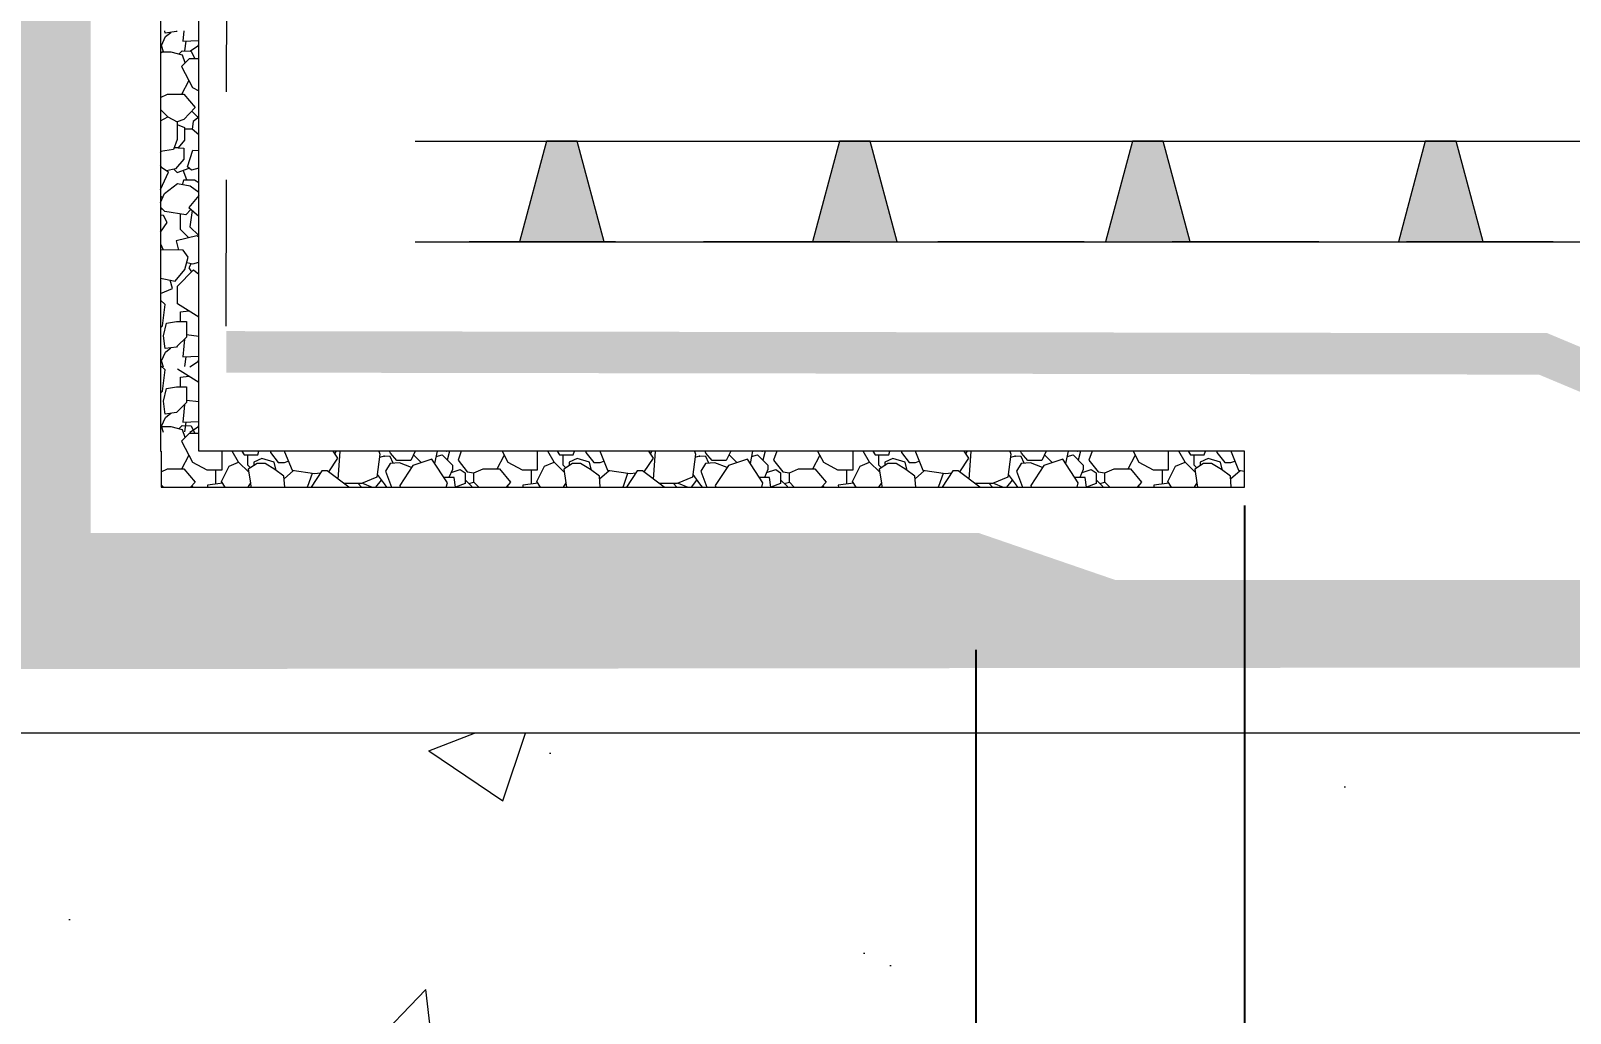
# Model space of a CAD drawing. Header units: inches. Extents: x -0.6 to 87.1, y 0 to 63.4.
# Drawn here: x 10.9 to 16.15, y 23.26 to 26.61 of the extents above; entities that cross this region are included whole.
import ezdxf
from ezdxf import colors
from ezdxf.entities.mleader import LeaderData, LeaderLine
from ezdxf.math import Vec2, Vec3

# ---------------------------------------------------------------- set-up
doc = ezdxf.new("R2010")
doc.units = ezdxf.units.IN
doc.header["$MEASUREMENT"] = 0
doc.linetypes.add('Dashed - Dense', pattern=[0.8, 0.5, -0.3])
for name, color, linetype, lineweight in [('Dimensions', 20, 'Continuous', 0), ('Drainage Mat', 191, 'Continuous', 0), ('Others', 190, 'Continuous', 0), ('RAM HDR 327', 63, 'Continuous', 0), ('Text', 20, 'Continuous', 0)]:
    doc.layers.add(name, color=color, linetype=linetype, lineweight=lineweight)
doc.layers.add('Protection Course', color=99, linetype='Dashed - Dense', lineweight=0, true_color=0x216123)
doc.layers.add('RamProof SYSTEM LIQUID', color=140, linetype='Continuous', lineweight=0, true_color=0x00bfff)
doc.styles.get("Standard").update_dxf_attribs({"font": 'arial.ttf'})
doc.dimstyles.get("Standard").update_dxf_attribs({"dimtxt": 0.18, "dimasz": 0.18, "dimexe": 0.18, "dimexo": 0.0625, "dimgap": 0.09, "dimtad": 0, "dimtih": 1, "dimtoh": 1, "dimdec": 4, "dimzin": 0, "dimdsep": 46, "dimtxsty": 'Standard', "dimcen": 0.09, "dimadec": 0, "dimazin": 0, "dimtfac": 1, "dimtdec": 4, "dimtofl": 0, "dimtmove": 0, "dimatfit": 3, "dimfxl": 1, "dimtolj": 1, "dimtzin": 0, "dimarcsym": 0})

# ---------------------------------------------------------------- blocks, each defined once
blk = doc.blocks.new('_ArchTick')
at = {"color": 0, "linetype": 'ByBlock', "const_width": 0.15}
blk.add_lwpolyline([(-0.5, -0.5), (0.5, 0.5)], dxfattribs=at)
blk = doc.blocks.new('*D17')
at = {"layer": 'Defpoints', "color": 0, "transparency": 16777216}
for p in [(15.0428, 25.0525), (10.8174, 24.5652), (15.0428, 17.5644)]:
    blk.add_point(p, dxfattribs=at)
at = {"layer": 'Dimensions', "color": 0, "lineweight": -2, "transparency": 16777216}
for p, q in [((15.0428, 24.99), (15.0428, 17.3844)), ((10.8174, 24.5027), (10.8174, 17.3844)), ((10.8174, 17.5644), (11.3181, 17.5644)), ((15.0428, 17.5644), (14.089, 17.5644))]:
    blk.add_line(p, q, dxfattribs=at)
at = {"layer": 'Dimensions', "color": 0, "lineweight": -2, "transparency": 16777216, "xscale": 0.75, "yscale": 0.75, "zscale": 0.75, "rotation": 180}
blk.add_blockref('_ArchTick', (10.8174, 17.5644), dxfattribs=at)
at = {"layer": 'Dimensions', "color": 0, "lineweight": -2, "transparency": 16777216, "xscale": 0.75, "yscale": 0.75, "zscale": 0.75}
blk.add_blockref('_ArchTick', (15.0428, 17.5644), dxfattribs=at)
at = {"layer": 'Dimensions', "color": 0, "transparency": 16777216, "insert": (12.7036, 17.5644), "char_height": 0.7, "attachment_point": 5}
blk.add_mtext('\\A1;4"MIN', dxfattribs=at)
blk = doc.blocks.new('*D20')
at = {"layer": 'Defpoints', "color": 0, "transparency": 16777216}
for p in [(10.7166, 24.581), (14.1264, 24.5594), (14.1264, 19.886)]:
    blk.add_point(p, dxfattribs=at)
at = {"layer": 'Dimensions', "color": 0, "lineweight": -2, "transparency": 16777216}
for p, q in [((10.7166, 24.5185), (10.7166, 19.706)), ((14.1264, 24.4969), (14.1264, 19.706)), ((10.7166, 19.886), (11.0504, 19.886)), ((14.1264, 19.886), (13.7926, 19.886))]:
    blk.add_line(p, q, dxfattribs=at)
at = {"layer": 'Dimensions', "color": 0, "lineweight": -2, "transparency": 16777216, "xscale": 0.75, "yscale": 0.75, "zscale": 0.75, "rotation": 180}
blk.add_blockref('_ArchTick', (10.7166, 19.886), dxfattribs=at)
at = {"layer": 'Dimensions', "color": 0, "lineweight": -2, "transparency": 16777216, "xscale": 0.75, "yscale": 0.75, "zscale": 0.75}
blk.add_blockref('_ArchTick', (14.1264, 19.886), dxfattribs=at)
at = {"layer": 'Dimensions', "color": 0, "transparency": 16777216, "insert": (12.4215, 19.886), "char_height": 0.7, "attachment_point": 5}
blk.add_mtext('\\A1;3"MIN', dxfattribs=at)
blk = doc.blocks.new('_Dot')
at = {"color": 0, "linetype": 'ByBlock', "lineweight": -2}
blk.add_line((-0.5, 0), (-1, 0), dxfattribs=at)
at = {"color": 0, "linetype": 'ByBlock', "const_width": 0.5}
blk.add_lwpolyline([(-0.25, 0, 1), (0.25, 0, 1)], format="xyb", close=True, dxfattribs=at)
blk = doc.blocks.new('*U13')
at = {"layer": 'Drainage Mat'}
h = blk.add_hatch(color=256, dxfattribs=at)
h.dxf.hatch_style = 1
h.paths.add_polyline_path([(0.5, 0.3435), (0.4472, 0.3435), (0.3552, 0), (0.5, 0), (0.6448, 0), (0.5528, 0.3435)])
at = {"layer": 'Drainage Mat', "linetype": 'Continuous'}
for points in [[(0, 0.3435), (1, 0.3435)], [(0, 0), (1, 0)]]:
    blk.add_lwpolyline(points, dxfattribs=at)
blk.add_lwpolyline([(0.5, 0.3435), (0.4472, 0.3435), (0.3552, 0), (0.5, 0), (0.6448, 0), (0.5528, 0.3435)], close=True, dxfattribs=at)
blk = doc.blocks.new('*U14')
at = {"layer": 'Drainage Mat', "color": 0, "linetype": 'ByBlock', "lineweight": -2, "transparency": 16777216}
for p in [(12.2133, 25.8893), (13.2133, 25.8893), (14.2133, 25.8893), (15.2133, 25.8893)]:
    blk.add_blockref('*U13', p, dxfattribs=at)

msp = doc.modelspace()

# ---------------------------------------------------------------- hatches: boundary and pattern name
at = {"layer": 'Others'}
h = msp.add_hatch(dxfattribs=at)
h.set_pattern_fill('CONCRETE___STRUCTURAL_0002', color=256, style=0, pattern_type=2)
h.set_pattern_definition([(50, (34.2105, 12.7542), (-3.64368, 0.31878), [0.381, -4.191]), (355, (34.2105, 12.7542), (-0.70486, 3.82114), [0.3048, -3.3528]), (100.451, (34.514, 12.7277), (2.93883, 3.50235), [0.3238, -3.5618]), (46.184, (34.2105, 13.7702), (-5.4216, 0.84084), [0.5715, -6.2865]), (96.636, (34.6623, 13.7), (4.7481, 4.9485), [0.4857, -5.3427]), (351.184, (34.2105, 13.77), (4.7481, 4.9485), [0.4572, -5.0292]), (21, (34.7185, 13.5162), (-3.0323, 2.0453), [0.381, -4.191]), (326, (34.7185, 13.5162), (1.23604, 3.68376), [0.3048, -3.3528]), (71.451, (34.9712, 13.3458), (4.26833, 1.63845), [0.3238, -3.5618]), (37.5, (34.2105, 12.7542), (0.06177, 1.6911), [0, -3.31216, 0, -3.4036, 0, -3.3655]), (7.5, (34.2105, 12.7542), (1.33639, 2.00361), [0, -1.94056, 0, -3.23596, 0, -1.2827]), (327.5, (33.0777, 12.7542), (-2.71182, 0.11458), [0, -1.27, 0, -3.9624, 0, -5.2578]), (317.5, (32.5697, 12.7542), (2.96259, 0.50853), [0, -1.651, 0, -2.63144, 0, -3.7338])])
h.paths.add_polyline_path([(3.18738, 1.54636), (10.18738, 1.54636), (10.18738, 15.93176), (58.7295, 15.93176), (58.7295, 24.21209), (10.16808, 24.21209), (3.18738, 24.21638)])

# ---------------------------------------------------------------- linework, layer by layer
at = {"layer": 'Others', "flags": 128}
msp.add_lwpolyline([(3.18738, 1.54636), (10.18738, 1.54636), (10.18738, 15.93176), (58.7295, 15.93176), (58.7295, 24.21209), (10.16808, 24.21209), (3.18738, 24.21638)], close=True, dxfattribs=at)
at = {"layer": 'Protection Course', "linetype": 'Continuous'}
for p, q in [((11.3468, 26.55975), (11.36074, 26.58998)), ((11.35897, 26.6016), (11.35796, 26.60951)), ((11.39781, 26.60659), (11.35897, 26.6016)), ((11.36074, 26.58998), (11.37839, 26.60409)), ((11.40074, 26.60951), (11.39781, 26.60659)), ((11.42322, 26.60951), (11.41993, 26.57368)), ((11.34888, 26.5363), (11.34368, 26.53248)), ((11.35436, 26.53825), (11.3468, 26.55975)), ((11.37991, 26.5363), (11.34888, 26.5363)), ((11.41823, 26.52626), (11.37991, 26.5363)), ((11.4058, 26.52952), (11.41776, 26.54148)), ((11.41776, 26.54148), (11.44793, 26.53953)), ((11.41993, 26.57368), (11.47441, 26.57615)), ((11.42989, 26.57414), (11.42566, 26.54097)), ((11.44386, 26.5398), (11.47341, 26.55903)), ((11.44793, 26.53953), (11.46086, 26.51368)), ((11.47341, 26.55903), (11.47441, 26.56634)), ((11.44126, 26.51368), (11.41485, 26.48728)), ((11.41485, 26.48728), (11.45243, 26.41619)), ((11.42796, 26.50038), (11.41823, 26.52626)), ((11.47441, 26.51368), (11.44126, 26.51368)), ((11.41641, 26.39333), (11.44032, 26.4391)), ((11.34368, 26.38237), (11.36771, 26.39333)), ((11.36771, 26.39333), (11.42356, 26.39333)), ((11.42356, 26.39333), (11.46189, 26.34789)), ((11.45243, 26.41619), (11.47441, 26.40428)), ((11.36881, 26.31558), (11.34368, 26.34071)), ((11.46189, 26.34789), (11.42356, 26.30682)), ((11.45025, 26.33542), (11.46909, 26.31658)), ((11.34368, 26.30209), (11.36881, 26.31558)), ((11.36881, 26.31558), (11.40056, 26.29861)), ((11.42356, 26.30682), (11.40056, 26.29861)), ((11.40056, 26.29861), (11.40056, 26.23893)), ((11.40056, 26.28926), (11.42522, 26.27941)), ((11.42522, 26.27941), (11.42522, 26.2367)), ((11.4515, 26.27393), (11.42522, 26.27393)), ((11.45533, 26.29967), (11.4515, 26.27393)), ((11.47441, 26.25436), (11.4515, 26.27393)), ((11.47441, 26.31457), (11.45533, 26.29967)), ((11.46909, 26.31658), (11.47441, 26.31694)), ((11.40056, 26.23893), (11.38742, 26.20389)), ((11.42522, 26.2367), (11.40332, 26.21042)), ((11.38742, 26.20389), (11.34368, 26.19726)), ((11.34368, 26.19445), (11.34573, 26.19757)), ((11.40332, 26.21042), (11.38987, 26.21042)), ((11.42287, 26.17155), (11.39455, 26.13861)), ((11.40332, 26.21042), (11.42348, 26.20887)), ((11.42348, 26.20887), (11.42287, 26.17155)), ((11.43528, 26.14542), (11.45398, 26.202)), ((11.45398, 26.202), (11.47441, 26.20076)), ((11.34813, 26.14223), (11.34368, 26.15131)), ((11.34813, 26.14223), (11.34368, 26.1427)), ((11.34368, 26.06806), (11.37094, 26.12717)), ((11.37094, 26.12717), (11.34813, 26.14223)), ((11.39455, 26.13861), (11.36353, 26.13207)), ((11.38898, 26.13744), (11.40019, 26.12623)), ((11.40019, 26.12623), (11.44143, 26.14066)), ((11.43293, 26.10137), (11.42081, 26.13345)), ((11.44985, 26.13413), (11.43528, 26.14542)), ((11.47441, 26.14047), (11.44985, 26.13413)), ((11.35711, 26.05443), (11.40201, 26.08893)), ((11.40201, 26.08893), (11.445, 26.08095)), ((11.42004, 26.08558), (11.42296, 26.10137)), ((11.42296, 26.10137), (11.46005, 26.10137)), ((11.445, 26.08095), (11.47441, 26.05836)), ((11.46005, 26.10137), (11.47441, 26.09211)), ((11.34368, 26.02376), (11.35711, 26.05443)), ((11.35043, 26.03918), (11.34368, 26.04594)), ((11.47441, 26.04794), (11.43973, 26.0059)), ((11.35875, 25.99256), (11.34368, 26.00764)), ((11.34748, 26.00384), (11.34368, 25.99903)), ((11.35437, 25.97888), (11.34368, 25.97991)), ((11.34368, 25.92233), (11.36642, 25.95533)), ((11.36642, 25.95533), (11.35437, 25.97888)), ((11.42986, 25.98169), (11.35875, 25.99256)), ((11.41179, 25.93127), (11.41179, 25.98445)), ((11.44759, 25.99942), (11.42986, 25.98169)), ((11.43973, 26.0059), (11.47441, 25.9773)), ((11.45122, 25.99642), (11.44405, 25.94027)), ((11.46736, 25.90975), (11.39739, 25.89285)), ((11.43994, 25.90313), (11.41179, 25.93127)), ((11.44405, 25.94027), (11.47389, 25.91043)), ((11.47441, 25.90475), (11.46736, 25.90975)), ((11.47389, 25.91043), (11.47441, 25.91062)), ((11.34368, 25.88249), (11.35303, 25.86157)), ((11.34506, 25.8616), (11.34368, 25.85983)), ((11.42138, 25.86131), (11.34506, 25.8616)), ((11.39739, 25.89285), (11.40499, 25.86137)), ((11.43815, 25.83654), (11.42138, 25.86131)), ((11.42697, 25.79499), (11.43815, 25.83654)), ((11.43351, 25.81929), (11.45357, 25.81389)), ((11.44771, 25.81547), (11.43984, 25.80003)), ((11.43984, 25.80003), (11.44916, 25.78661)), ((11.45357, 25.81389), (11.47441, 25.81961)), ((11.34368, 25.76484), (11.39341, 25.75504)), ((11.38468, 25.73003), (11.37623, 25.75843)), ((11.39341, 25.75504), (11.42697, 25.79499)), ((11.4014, 25.73746), (11.45653, 25.79419)), ((11.45653, 25.79419), (11.47441, 25.7789)), ((11.34368, 25.71345), (11.38468, 25.73003)), ((11.4014, 25.67754), (11.4014, 25.73746)), ((11.35926, 25.67513), (11.34368, 25.6907)), ((11.3506, 25.60255), (11.35926, 25.67513)), ((11.47441, 25.63214), (11.4014, 25.67754)), ((11.41168, 25.65079), (11.44007, 25.65349)), ((11.41168, 25.6175), (11.41168, 25.65079)), ((11.34368, 25.59563), (11.3506, 25.60255)), ((11.35335, 25.56859), (11.36452, 25.6114)), ((11.36452, 25.6114), (11.39781, 25.6175)), ((11.39781, 25.6175), (11.43222, 25.6175)), ((11.43222, 25.6175), (11.43222, 25.56423)), ((11.35796, 25.53275), (11.35335, 25.56859)), ((11.43222, 25.56423), (11.40074, 25.53275)), ((11.42549, 25.55751), (11.42322, 25.53275)), ((11.43222, 25.57256), (11.47441, 25.56757)), ((11.3468, 25.48299), (11.36074, 25.51322)), ((11.35436, 25.46149), (11.3468, 25.48299)), ((11.35897, 25.52484), (11.35796, 25.53275)), ((11.39781, 25.52983), (11.35897, 25.52484)), ((11.36074, 25.51322), (11.37839, 25.52733)), ((11.40074, 25.53275), (11.39781, 25.52983)), ((11.42322, 25.53275), (11.41993, 25.49692)), ((11.41993, 25.49692), (11.47441, 25.4994)), ((11.42989, 25.49738), (11.42566, 25.46421)), ((11.47341, 25.48228), (11.47441, 25.48958)), ((11.35926, 25.45198), (11.34368, 25.46756)), ((11.3506, 25.3794), (11.35926, 25.45198)), ((11.47441, 25.40899), (11.4014, 25.45439)), ((11.41168, 25.42764), (11.44007, 25.43034)), ((11.44386, 25.46304), (11.47341, 25.48228)), ((11.34368, 25.37248), (11.3506, 25.3794)), ((11.35335, 25.34544), (11.36452, 25.38825)), ((11.36452, 25.38825), (11.39781, 25.39435)), ((11.39781, 25.39435), (11.43222, 25.39435)), ((11.41168, 25.39435), (11.41168, 25.42764)), ((11.43222, 25.39435), (11.43222, 25.34109)), ((11.35796, 25.30961), (11.35335, 25.34544)), ((11.43222, 25.34109), (11.40074, 25.30961)), ((11.42549, 25.33436), (11.42322, 25.30961)), ((11.43222, 25.34941), (11.47441, 25.34442)), ((11.3468, 25.25984), (11.36074, 25.29007)), ((11.35897, 25.30169), (11.35796, 25.30961)), ((11.39781, 25.30669), (11.35897, 25.30169)), ((11.36074, 25.29007), (11.37839, 25.30419)), ((11.40074, 25.30961), (11.39781, 25.30669)), ((11.42322, 25.30961), (11.41993, 25.27378)), ((11.41993, 25.27378), (11.47441, 25.27625)), ((11.42989, 25.27423), (11.42566, 25.24106)), ((11.34888, 25.25778), (11.34368, 25.25396)), ((11.35436, 25.23835), (11.3468, 25.25984)), ((11.37991, 25.25778), (11.34888, 25.25778)), ((11.41823, 25.24775), (11.37991, 25.25778)), ((11.4058, 25.251), (11.41776, 25.26296)), ((11.44126, 25.23516), (11.41485, 25.20876)), ((11.41776, 25.26296), (11.44793, 25.26102)), ((11.42796, 25.22186), (11.41823, 25.24775)), ((11.47441, 25.23516), (11.44126, 25.23516)), ((11.44386, 25.23989), (11.47341, 25.25913)), ((11.44793, 25.26102), (11.46086, 25.23516)), ((11.47341, 25.25913), (11.47441, 25.26644)), ((11.41485, 25.20876), (11.45243, 25.13767)), ((11.55399, 25.11126), (11.55399, 25.175)), ((11.61013, 25.13741), (11.5886, 25.175)), ((11.62103, 25.175), (11.62895, 25.16216)), ((11.67547, 25.16216), (11.67948, 25.175)), ((11.71889, 25.175), (11.71889, 25.17083)), ((11.71889, 25.17083), (11.74564, 25.13614)), ((11.76721, 25.175), (11.76703, 25.17221)), ((11.76703, 25.17221), (11.79251, 25.10985)), ((11.94916, 25.1513), (11.93306, 25.175)), ((11.94369, 25.175), (11.93871, 25.16669)), ((11.94998, 25.07987), (11.95639, 25.17418)), ((11.95639, 25.17418), (11.9572, 25.175)), ((12.08901, 25.175), (12.09245, 25.16494)), ((12.12853, 25.16851), (12.1256, 25.175)), ((12.15021, 25.14334), (12.12853, 25.16851)), ((12.21324, 25.175), (12.19799, 25.14334)), ((12.28776, 25.175), (12.27903, 25.13313)), ((12.31972, 25.175), (12.31992, 25.17459)), ((12.31992, 25.17459), (12.32125, 25.175)), ((12.3303, 25.175), (12.32222, 25.1447)), ((12.37006, 25.175), (12.35902, 25.14463)), ((12.50945, 25.175), (12.52919, 25.13767)), ((12.63075, 25.11126), (12.63075, 25.175)), ((12.68689, 25.13741), (12.66536, 25.175)), ((12.69779, 25.175), (12.70571, 25.16216)), ((12.75223, 25.16216), (12.75624, 25.175)), ((12.79565, 25.175), (12.79565, 25.17083)), ((12.79565, 25.17083), (12.8224, 25.13614)), ((12.84397, 25.175), (12.84379, 25.17221)), ((12.84379, 25.17221), (12.86926, 25.10985)), ((13.02592, 25.1513), (13.00981, 25.175)), ((13.02045, 25.175), (13.01546, 25.16669)), ((13.02674, 25.07987), (13.03314, 25.17418)), ((13.03314, 25.17418), (13.03396, 25.175)), ((13.16577, 25.175), (13.16921, 25.16494)), ((13.20528, 25.16851), (13.20235, 25.175)), ((13.22697, 25.14334), (13.20528, 25.16851)), ((13.29, 25.175), (13.27475, 25.14334)), ((13.36452, 25.175), (13.35579, 25.13313)), ((13.39648, 25.175), (13.39668, 25.17459)), ((13.39668, 25.17459), (13.39801, 25.175)), ((13.40706, 25.175), (13.39897, 25.1447)), ((13.44681, 25.175), (13.43578, 25.14463)), ((13.58621, 25.175), (13.60595, 25.13767)), ((13.70751, 25.11126), (13.70751, 25.175)), ((13.76365, 25.13741), (13.74212, 25.175)), ((13.77455, 25.175), (13.78247, 25.16216)), ((13.82898, 25.16216), (13.833, 25.175)), ((13.87241, 25.175), (13.87241, 25.17083)), ((13.87241, 25.17083), (13.89916, 25.13614)), ((13.92073, 25.175), (13.92055, 25.17221)), ((13.92055, 25.17221), (13.94602, 25.10985)), ((14.10268, 25.1513), (14.08657, 25.175)), ((14.09721, 25.175), (14.09222, 25.16669)), ((14.1035, 25.07987), (14.1099, 25.17418)), ((14.1099, 25.17418), (14.11072, 25.175)), ((14.24252, 25.175), (14.24597, 25.16494)), ((14.28204, 25.16851), (14.27911, 25.175)), ((14.30372, 25.14334), (14.28204, 25.16851)), ((14.36676, 25.175), (14.3515, 25.14334)), ((14.44128, 25.175), (14.43255, 25.13313)), ((14.47324, 25.175), (14.47343, 25.17459)), ((14.47343, 25.17459), (14.47477, 25.175)), ((14.48382, 25.175), (14.47573, 25.1447)), ((14.52357, 25.175), (14.51254, 25.14463)), ((14.66297, 25.175), (14.68271, 25.13767)), ((14.78427, 25.11126), (14.78427, 25.175)), ((14.84041, 25.13741), (14.81887, 25.175)), ((14.85131, 25.175), (14.85923, 25.16216)), ((14.90574, 25.16216), (14.90976, 25.175)), ((14.94917, 25.175), (14.94917, 25.17083)), ((14.94917, 25.17083), (14.97591, 25.13614)), ((14.99749, 25.175), (14.99731, 25.17221)), ((14.99731, 25.17221), (15.02278, 25.10985)), ((11.34597, 25.10489), (11.36771, 25.11481)), ((11.36771, 25.11481), (11.42356, 25.11481)), ((11.41641, 25.11481), (11.44032, 25.16058)), ((11.42356, 25.11481), (11.46189, 25.06937)), ((11.45243, 25.13767), (11.50118, 25.11126)), ((11.55179, 25.07196), (11.5778, 25.12321)), ((11.5778, 25.12321), (11.61013, 25.13741)), ((11.61013, 25.13741), (11.64482, 25.10271)), ((11.62895, 25.16216), (11.67547, 25.16216)), ((11.6402, 25.16216), (11.6402, 25.12803)), ((11.6402, 25.12803), (11.65039, 25.11783)), ((11.673, 25.13242), (11.64323, 25.11321)), ((11.68902, 25.14947), (11.6621, 25.13716)), ((11.6621, 25.13716), (11.6621, 25.12539)), ((11.7006, 25.13242), (11.673, 25.13242)), ((11.73146, 25.13761), (11.68902, 25.14947)), ((11.7341, 25.11271), (11.7006, 25.13242)), ((11.73693, 25.11343), (11.73146, 25.13761)), ((11.74564, 25.13614), (11.76693, 25.13614)), ((11.76693, 25.13614), (11.77964, 25.14134)), ((11.91771, 25.10417), (11.94916, 25.1513)), ((12.09245, 25.16494), (12.08222, 25.08619)), ((12.10673, 25.15729), (12.09088, 25.15282)), ((12.12765, 25.15638), (12.10673, 25.15729)), ((12.12717, 25.13227), (12.11129, 25.10708)), ((12.15893, 25.13555), (12.12717, 25.13227)), ((12.13816, 25.1334), (12.12765, 25.15638)), ((12.19799, 25.14334), (12.15021, 25.14334)), ((12.2004, 25.11884), (12.15893, 25.13555)), ((12.20508, 25.12599), (12.16014, 25.0574)), ((12.26974, 25.14728), (12.20508, 25.12599)), ((12.23445, 25.13566), (12.20735, 25.16277)), ((12.32256, 25.06686), (12.26974, 25.14728)), ((12.28402, 25.15708), (12.30481, 25.16211)), ((12.30481, 25.16211), (12.33963, 25.12729)), ((12.33963, 25.12729), (12.33963, 25.11283)), ((12.35902, 25.14463), (12.3905, 25.10448)), ((12.41326, 25.10058), (12.44447, 25.11481)), ((12.44447, 25.11481), (12.50032, 25.11481)), ((12.49317, 25.11481), (12.51708, 25.16058)), ((12.50032, 25.11481), (12.53865, 25.06937)), ((12.52919, 25.13767), (12.57794, 25.11126)), ((12.62854, 25.07196), (12.65456, 25.12321)), ((12.65456, 25.12321), (12.68689, 25.13741)), ((12.68689, 25.13741), (12.72158, 25.10271)), ((12.70571, 25.16216), (12.75223, 25.16216)), ((12.71696, 25.16216), (12.71696, 25.12803)), ((12.71696, 25.12803), (12.72715, 25.11783)), ((12.74976, 25.13242), (12.71998, 25.11321)), ((12.76578, 25.14947), (12.73886, 25.13716)), ((12.73886, 25.13716), (12.73886, 25.12539)), ((12.77735, 25.13242), (12.74976, 25.13242)), ((12.80821, 25.13761), (12.76578, 25.14947)), ((12.81086, 25.11271), (12.77735, 25.13242)), ((12.81369, 25.11343), (12.80821, 25.13761)), ((12.8224, 25.13614), (12.84369, 25.13614)), ((12.84369, 25.13614), (12.8564, 25.14134)), ((12.99447, 25.10417), (13.02592, 25.1513)), ((13.16921, 25.16494), (13.15898, 25.08619)), ((13.18349, 25.15729), (13.16764, 25.15282)), ((13.20441, 25.15638), (13.18349, 25.15729)), ((13.20393, 25.13227), (13.18805, 25.10708)), ((13.23569, 25.13555), (13.20393, 25.13227)), ((13.21492, 25.1334), (13.20441, 25.15638)), ((13.27475, 25.14334), (13.22697, 25.14334)), ((13.27716, 25.11884), (13.23569, 25.13555)), ((13.28184, 25.12599), (13.2369, 25.0574)), ((13.34649, 25.14728), (13.28184, 25.12599)), ((13.31121, 25.13566), (13.28411, 25.16277)), ((13.39932, 25.06686), (13.34649, 25.14728)), ((13.36078, 25.15708), (13.38157, 25.16211)), ((13.38157, 25.16211), (13.41639, 25.12729)), ((13.41639, 25.12729), (13.41639, 25.11283)), ((13.43578, 25.14463), (13.46726, 25.10448)), ((13.49002, 25.10058), (13.52123, 25.11481)), ((13.52123, 25.11481), (13.57708, 25.11481)), ((13.56993, 25.11481), (13.59383, 25.16058)), ((13.57708, 25.11481), (13.6154, 25.06937)), ((13.60595, 25.13767), (13.6547, 25.11126)), ((13.7053, 25.07196), (13.73132, 25.12321)), ((13.73132, 25.12321), (13.76365, 25.13741)), ((13.76365, 25.13741), (13.79834, 25.10271)), ((13.78247, 25.16216), (13.82898, 25.16216)), ((13.79372, 25.16216), (13.79372, 25.12803)), ((13.79372, 25.12803), (13.80391, 25.11783)), ((13.82652, 25.13242), (13.79674, 25.11321)), ((13.84254, 25.14947), (13.81562, 25.13716)), ((13.81562, 25.13716), (13.81562, 25.12539)), ((13.85411, 25.13242), (13.82652, 25.13242)), ((13.88497, 25.13761), (13.84254, 25.14947)), ((13.88762, 25.11271), (13.85411, 25.13242)), ((13.89045, 25.11343), (13.88497, 25.13761)), ((13.89916, 25.13614), (13.92044, 25.13614)), ((13.92044, 25.13614), (13.93316, 25.14134)), ((14.07123, 25.10417), (14.10268, 25.1513)), ((14.24597, 25.16494), (14.23574, 25.08619)), ((14.26025, 25.15729), (14.24439, 25.15282)), ((14.28117, 25.15638), (14.26025, 25.15729)), ((14.28069, 25.13227), (14.26481, 25.10708)), ((14.31245, 25.13555), (14.28069, 25.13227)), ((14.29168, 25.1334), (14.28117, 25.15638)), ((14.3515, 25.14334), (14.30372, 25.14334)), ((14.35391, 25.11884), (14.31245, 25.13555)), ((14.3586, 25.12599), (14.31366, 25.0574)), ((14.42325, 25.14728), (14.3586, 25.12599)), ((14.38797, 25.13566), (14.36086, 25.16277)), ((14.47608, 25.06686), (14.42325, 25.14728)), ((14.43754, 25.15708), (14.45832, 25.16211)), ((14.45832, 25.16211), (14.49314, 25.12729)), ((14.49314, 25.12729), (14.49314, 25.11283)), ((14.51254, 25.14463), (14.54402, 25.10448)), ((14.56678, 25.10058), (14.59799, 25.11481)), ((14.59799, 25.11481), (14.65384, 25.11481)), ((14.64668, 25.11481), (14.67059, 25.16058)), ((14.65384, 25.11481), (14.69216, 25.06937)), ((14.68271, 25.13767), (14.73145, 25.11126)), ((14.78206, 25.07196), (14.80808, 25.12321)), ((14.80808, 25.12321), (14.84041, 25.13741)), ((14.84041, 25.13741), (14.8751, 25.10271)), ((14.85923, 25.16216), (14.90574, 25.16216)), ((14.87048, 25.16216), (14.87048, 25.12803)), ((14.87048, 25.12803), (14.88067, 25.11783)), ((14.90328, 25.13242), (14.8735, 25.11321)), ((14.9193, 25.14947), (14.89238, 25.13716)), ((14.89238, 25.13716), (14.89238, 25.12539)), ((14.93087, 25.13242), (14.90328, 25.13242)), ((14.96173, 25.13761), (14.9193, 25.14947)), ((14.96438, 25.11271), (14.93087, 25.13242)), ((14.9672, 25.11343), (14.96173, 25.13761)), ((14.97591, 25.13614), (14.9972, 25.13614)), ((14.9972, 25.13614), (15.00992, 25.14134)), ((11.46189, 25.06937), (11.44616, 25.05252)), ((11.50118, 25.11126), (11.55399, 25.11126)), ((11.55583, 25.06568), (11.50348, 25.05883)), ((11.53294, 25.06269), (11.53294, 25.11126)), ((11.5643, 25.05252), (11.55179, 25.07196)), ((11.65034, 25.06645), (11.64116, 25.05252)), ((11.64323, 25.11321), (11.65034, 25.06645)), ((11.65034, 25.06645), (11.65246, 25.05252)), ((11.76499, 25.08905), (11.7341, 25.11271)), ((11.76769, 25.05252), (11.76499, 25.08905)), ((11.76562, 25.08053), (11.79793, 25.1091)), ((11.79251, 25.10985), (11.86931, 25.09921)), ((11.84688, 25.0551), (11.86222, 25.10019)), ((11.89411, 25.10819), (11.85775, 25.05252)), ((11.86931, 25.09921), (11.88971, 25.10144)), ((11.91237, 25.10819), (11.89411, 25.10819)), ((11.98632, 25.05252), (11.91237, 25.10819)), ((12.02998, 25.06416), (11.97086, 25.06416)), ((12.01786, 25.06416), (12.02949, 25.05252)), ((12.08222, 25.08619), (12.02998, 25.06416)), ((12.03357, 25.06567), (12.06649, 25.05252)), ((12.07887, 25.05252), (12.09772, 25.07623)), ((12.08346, 25.09574), (12.10673, 25.0639)), ((12.10673, 25.0639), (12.11505, 25.05252)), ((12.11129, 25.10708), (12.13174, 25.05252)), ((12.34554, 25.08458), (12.31092, 25.08458)), ((12.31875, 25.05252), (12.32256, 25.06686)), ((12.33963, 25.11283), (12.32823, 25.08458)), ((12.33552, 25.10265), (12.36657, 25.11218)), ((12.35045, 25.05252), (12.34554, 25.08458)), ((12.38299, 25.06487), (12.35047, 25.05239)), ((12.36657, 25.11218), (12.38299, 25.10101)), ((12.38299, 25.10101), (12.38299, 25.06487)), ((12.38299, 25.07735), (12.40533, 25.05501)), ((12.3905, 25.10448), (12.41326, 25.10058)), ((12.3958, 25.06454), (12.41326, 25.06937)), ((12.41326, 25.06937), (12.41326, 25.10058)), ((12.43011, 25.05252), (12.41326, 25.06937)), ((12.53865, 25.06937), (12.52292, 25.05252)), ((12.57794, 25.11126), (12.63075, 25.11126)), ((12.63259, 25.06568), (12.58024, 25.05883)), ((12.6097, 25.06269), (12.6097, 25.11126)), ((12.64106, 25.05252), (12.62854, 25.07196)), ((12.7271, 25.06645), (12.71792, 25.05252)), ((12.71998, 25.11321), (12.7271, 25.06645)), ((12.7271, 25.06645), (12.72922, 25.05252)), ((12.84174, 25.08905), (12.81086, 25.11271)), ((12.84445, 25.05252), (12.84174, 25.08905)), ((12.84237, 25.08053), (12.87469, 25.1091)), ((12.86926, 25.10985), (12.94607, 25.09921)), ((12.92364, 25.0551), (12.93898, 25.10019)), ((12.97087, 25.10819), (12.93451, 25.05252)), ((12.94607, 25.09921), (12.96647, 25.10144)), ((12.98912, 25.10819), (12.97087, 25.10819)), ((13.06308, 25.05252), (12.98912, 25.10819)), ((13.10674, 25.06416), (13.04762, 25.06416)), ((13.09461, 25.06416), (13.10625, 25.05252)), ((13.15898, 25.08619), (13.10674, 25.06416)), ((13.11033, 25.06567), (13.14325, 25.05252)), ((13.15563, 25.05252), (13.17448, 25.07623)), ((13.16022, 25.09574), (13.18349, 25.0639)), ((13.18349, 25.0639), (13.1918, 25.05252)), ((13.18805, 25.10708), (13.20849, 25.05252)), ((13.4223, 25.08458), (13.38768, 25.08458)), ((13.39551, 25.05252), (13.39932, 25.06686)), ((13.41639, 25.11283), (13.40499, 25.08458)), ((13.41228, 25.10265), (13.44332, 25.11218)), ((13.42721, 25.05252), (13.4223, 25.08458)), ((13.45975, 25.06487), (13.42723, 25.05239)), ((13.44332, 25.11218), (13.45975, 25.10101)), ((13.45975, 25.10101), (13.45975, 25.06487)), ((13.45975, 25.07735), (13.48209, 25.05501)), ((13.46726, 25.10448), (13.49002, 25.10058)), ((13.47256, 25.06454), (13.49002, 25.06937)), ((13.49002, 25.06937), (13.49002, 25.10058)), ((13.50687, 25.05252), (13.49002, 25.06937)), ((13.6154, 25.06937), (13.59968, 25.05252)), ((13.6547, 25.11126), (13.70751, 25.11126)), ((13.70935, 25.06568), (13.657, 25.05883)), ((13.68645, 25.06269), (13.68645, 25.11126)), ((13.71782, 25.05252), (13.7053, 25.07196)), ((13.80386, 25.06645), (13.79467, 25.05252)), ((13.79674, 25.11321), (13.80386, 25.06645)), ((13.80386, 25.06645), (13.80598, 25.05252)), ((13.9185, 25.08905), (13.88762, 25.11271)), ((13.92121, 25.05252), (13.9185, 25.08905)), ((13.91913, 25.08053), (13.95145, 25.1091)), ((13.94602, 25.10985), (14.02283, 25.09921)), ((14.0004, 25.0551), (14.01574, 25.10019)), ((14.04763, 25.10819), (14.01127, 25.05252)), ((14.02283, 25.09921), (14.04323, 25.10144)), ((14.06588, 25.10819), (14.04763, 25.10819)), ((14.13984, 25.05252), (14.06588, 25.10819)), ((14.1835, 25.06416), (14.12438, 25.06416)), ((14.17137, 25.06416), (14.18301, 25.05252)), ((14.23574, 25.08619), (14.1835, 25.06416)), ((14.18708, 25.06567), (14.22001, 25.05252)), ((14.23238, 25.05252), (14.25124, 25.07623)), ((14.23698, 25.09574), (14.26025, 25.0639)), ((14.26025, 25.0639), (14.26856, 25.05252)), ((14.26481, 25.10708), (14.28525, 25.05252)), ((14.49906, 25.08458), (14.46444, 25.08458)), ((14.47227, 25.05252), (14.47608, 25.06686)), ((14.49314, 25.11283), (14.48175, 25.08458)), ((14.48904, 25.10265), (14.52008, 25.11218)), ((14.50396, 25.05252), (14.49906, 25.08458)), ((14.53651, 25.06487), (14.50399, 25.05239)), ((14.52008, 25.11218), (14.53651, 25.10101)), ((14.53651, 25.10101), (14.53651, 25.06487)), ((14.53651, 25.07735), (14.55885, 25.05501)), ((14.54402, 25.10448), (14.56678, 25.10058)), ((14.54932, 25.06454), (14.56678, 25.06937)), ((14.56678, 25.06937), (14.56678, 25.10058)), ((14.58362, 25.05252), (14.56678, 25.06937)), ((14.69216, 25.06937), (14.67644, 25.05252)), ((14.73145, 25.11126), (14.78427, 25.11126)), ((14.7861, 25.06568), (14.73376, 25.05883)), ((14.76321, 25.06269), (14.76321, 25.11126)), ((14.79458, 25.05252), (14.78206, 25.07196)), ((14.88062, 25.06645), (14.87143, 25.05252)), ((14.8735, 25.11321), (14.88062, 25.06645)), ((14.88062, 25.06645), (14.88273, 25.05252)), ((14.99526, 25.08905), (14.96438, 25.11271)), ((14.99797, 25.05252), (14.99526, 25.08905)), ((14.99589, 25.08053), (15.02821, 25.1091)), ((15.02278, 25.10985), (15.0428, 25.10708)), ((11.35335, 25.05252), (11.34597, 25.05991)), ((11.45025, 25.0569), (11.45463, 25.05252)), ((11.50348, 25.05883), (11.50391, 25.05252)), ((11.84313, 25.05252), (11.84688, 25.0551)), ((12.16014, 25.0574), (12.16207, 25.05252)), ((12.40533, 25.05501), (12.40533, 25.05252)), ((12.52701, 25.0569), (12.53139, 25.05252)), ((12.58024, 25.05883), (12.58067, 25.05252)), ((12.91989, 25.05252), (12.92364, 25.0551)), ((13.2369, 25.0574), (13.23883, 25.05252)), ((13.48209, 25.05501), (13.48209, 25.05252)), ((13.60377, 25.0569), (13.60814, 25.05252)), ((13.657, 25.05883), (13.65743, 25.05252)), ((13.99665, 25.05252), (14.0004, 25.0551)), ((14.31366, 25.0574), (14.31559, 25.05252)), ((14.55885, 25.05501), (14.55885, 25.05252)), ((14.68052, 25.0569), (14.6849, 25.05252)), ((14.73376, 25.05883), (14.73419, 25.05252))]:
    msp.add_line(p, q, dxfattribs=at)
at = {"layer": 'Protection Course', "linetype": 'Continuous', "flags": 128}
msp.add_lwpolyline([(10.90265, 28.91132), (11.34368, 28.47134), (11.34368, 25.175), (11.34597, 25.175), (11.34597, 25.05252), (15.0428, 25.05252), (15.0428, 25.175), (11.47441, 25.175), (11.47441, 28.522), (11.02125, 28.97409), (11.02125, 61.27759), (10.90845, 61.27841)], close=True, dxfattribs=at)
at = {"layer": 'Protection Course'}
for points in [[(11.568, 25.60119), (11.57042, 27.18139)], [(16.09665, 25.88933), (12.21331, 25.88933)]]:
    msp.add_lwpolyline(points, dxfattribs=at)
at = {"layer": 'Protection Course', "linetype": 'Dashed - Dense', "ltscale": 0.2, "const_width": 0.14148}
msp.add_lwpolyline([(58.72947, 25.10264), (17.02799, 25.10264), (16.06251, 25.50689), (11.568, 25.51379)], dxfattribs=at)
at = {"layer": 'Protection Course', "linetype": 'Continuous'}
for p in [(12.10673, 25.15729), (13.18349, 25.15729), (14.26025, 25.15729)]:
    msp.add_point(p, dxfattribs=at)
at = {"layer": 'RAM HDR 327', "const_width": 0.05}
msp.add_lwpolyline([(14.12643, 24.55939), (10.81745, 24.56293), (10.81046, 28.11645)], dxfattribs=at)
at = {"layer": 'RamProof SYSTEM LIQUID', "const_width": 0.3}
for points in [[(58.72947, 24.58554), (14.57656, 24.58554), (14.1122, 24.74529), (10.95552, 24.74529), (10.95552, 28.24544), (10.71483, 28.66778), (10.74478, 61.27705)], [(15.20632, 24.58554), (10.71658, 24.58102), (10.71309, 28.66778)]]:
    msp.add_lwpolyline(points, dxfattribs=at)

# ---------------------------------------------------------------- block references
at = {"layer": 'Drainage Mat'}
msp.add_blockref('*U14', (0, 0), dxfattribs=at)

# ---------------------------------------------------------------- dimensions: what is measured, and where the dimension line sits
at = {"layer": 'Dimensions'}
dim = msp.add_linear_dim(base=(15.0428, 17.56435), p1=(10.81745, 24.56519), p2=(15.0428, 25.05252), text='4"MIN', dimstyle='Standard', override={"dimtxt": 0.7, "dimasz": 0.75, "dimblk1": 'ArchTick', "dimblk2": 'ArchTick', "dimsah": 1}, dxfattribs=at)
dim.commit()
dim.dimension.update_dxf_attribs({"geometry": '*D17', "text_midpoint": (12.70357, 17.56435), "dimtype": 160})
dim = msp.add_linear_dim(base=(14.12643, 19.88603), p1=(10.71658, 24.58102), p2=(14.12643, 24.55939), text='3"MIN', dimstyle='Standard', override={"dimtxt": 0.7, "dimasz": 0.75, "dimblk1": 'ArchTick', "dimblk2": 'ArchTick', "dimsah": 1}, dxfattribs=at)
dim.commit()
dim.dimension.update_dxf_attribs({"geometry": '*D20', "text_midpoint": (12.4215, 19.88603)})

# ---------------------------------------------------------------- leaders
at = {"layer": 'Text'}
ml = msp.add_multileader_mtext('Standard', dxfattribs=at)
ml.set_content('RAM HDR 327 SET IN RAM PROOF GC TYPICAL ALL 90 DEGREE BASE FLASHINGS \\Por POLYFELT 125 VP EMBEDDED IN RAM PROOF GC *(CONSULT A BARRETT REPRESENTATIVE)', color=256)
ml.set_leader_properties(color=256, lineweight=0)
ml.set_arrow_properties(name='DOT')
ml.build(insert=Vec2(0, 0))
ml.multileader.update_dxf_attribs({"text_left_attachment_type": 2, "text_right_attachment_type": 2, "dogleg_length": 0.36, "arrow_head_size": 0.5})
ctx = ml.context
ctx.base_point, ctx.char_height, ctx.arrow_head_size, ctx.landing_gap_size, ctx.plane_origin = Vec3(20.66152, 42.67995), 0.72, 0.5, 0.36, Vec3(10.64875, 26.13178)
ctx.left_attachment, ctx.right_attachment = 2, 2
notes = []
notes.append((ctx, [(1, (1, 1, 0), (18.21698, 42.67995), (1, 0), 2.44454, [(0, [(10.81466, 26.81415)], 0, [])])]))
ctx.mtext.insert, ctx.mtext.defined_height, ctx.mtext.flow_direction = Vec3(21.02152, 43.75855), 3.22093, 5
for ctx, leaders in notes:
    for number, flags, end, landing, length, lines in leaders:
        leader = LeaderData()
        leader.index, (leader.has_last_leader_line, leader.has_dogleg_vector, leader.attachment_direction) = number, flags
        leader.last_leader_point, leader.dogleg_vector, leader.dogleg_length = Vec3(end), Vec3(landing), length
        for number, points, colour, breaks in lines:
            line = LeaderLine()
            line.index, line.vertices, line.color, line.breaks = number, Vec3.list(points), colors.encode_raw_color(colour), breaks
            leader.lines.append(line)
        ctx.leaders.append(leader)

doc.saveas('drawing.dxf')
